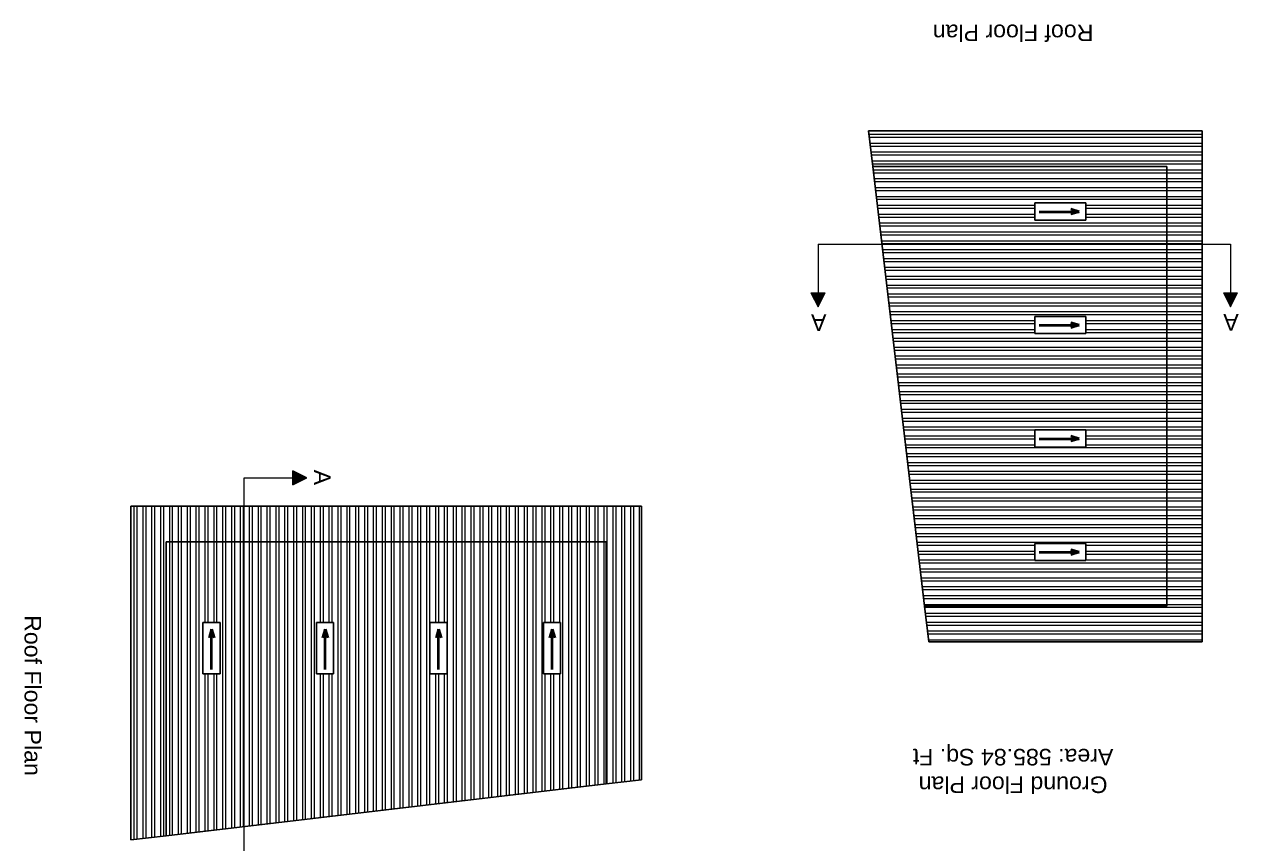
# Model space of a CAD drawing. Header units: inches. Extents: x 54699 to 80583, y -8431 to -3547.
# Drawn here: x 77701 to 78728, y -4805 to -4113 of the extents above; entities that cross this region are included whole.
import ezdxf

# ---------------------------------------------------------------- set-up
doc = ezdxf.new("R2010")
doc.units = ezdxf.units.IN
doc.header["$LTSCALE"] = 0.5
doc.header["$MEASUREMENT"] = 0
for name, color, linetype, lineweight in [('DIM_LINE', 173, 'Continuous', 20), ('door', 202, 'Continuous', 5), ('Toilet', 7, 'Continuous', 25), ('WALL - A', 1, 'Continuous', 40)]:
    doc.layers.add(name, color=color, linetype=linetype, lineweight=lineweight)
doc.styles.get("Standard").update_dxf_attribs({"font": 'arial.ttf'})
pattern_1 = [(90, (82961.142, 70047.225), (-7.5, 2e-15), []), (90, (82963.642, 70049.725), (-7.5, 2e-15), [])]
pattern_2 = [(360, (153264.244, -9373.038), (1e-15, 7.5), []), (360, (153266.744, -9375.538), (1e-15, 7.5), [])]

msp = doc.modelspace()

# ---------------------------------------------------------------- hatches: boundary and pattern name
at = {"linetype": 'ByBlock', "lineweight": 5}
for points in [[(78372, -4351.6), (78366, -4339.6), (78378, -4339.6)], [(78720.9, -4351.6), (78714.9, -4339.6), (78726.9, -4339.6)], [(77939.7, -4496.1), (77927.7, -4502.1), (77927.7, -4490.1)]]:
    msp.add_hatch(color=7, dxfattribs=at).paths.add_polyline_path(points)
at = {"layer": 'DIM_LINE'}
h = msp.add_hatch(dxfattribs=at)
h.set_pattern_fill('ANSI32', color=256, scale=20, angle=315)
h.set_pattern_definition(pattern_2)
h.paths.add_polyline_path([(78666.9, -4232.7), (78666.9, -4298.4), (78696.9, -4298.4), (78696.9, -4202.7), (78414.7, -4202.7), (78418.3, -4232.7)])
h = msp.add_hatch(dxfattribs=at)
h.set_pattern_fill('ANSI32', color=256, scale=20, angle=315)
h.set_pattern_definition(pattern_2)
h.paths.add_polyline_path([(78426, -4298.4), (78666.9, -4298.4), (78666.9, -4232.7), (78418.3, -4232.7)])
h.paths.add_polyline_path([(78555.3, -4263.6), (78598.6, -4263.6), (78598.6, -4278.1), (78555.3, -4278.1)], flags=16)
h = msp.add_hatch(dxfattribs=at)
h.set_pattern_fill('ANSI32', color=256, scale=20, angle=315)
h.set_pattern_definition(pattern_2)
h.paths.add_polyline_path([(78462.1, -4604.7), (78666.9, -4604.7), (78666.9, -4298.4), (78426, -4298.4)])
h.paths.add_polyline_path([(78555.3, -4374.1), (78555.3, -4359.6), (78598.6, -4359.6), (78598.6, -4374.1)], flags=16)
h.paths.add_polyline_path([(78555.3, -4455.6), (78598.6, -4455.6), (78598.6, -4470.1), (78555.3, -4470.1)], flags=16)
h.paths.add_polyline_path([(78555.3, -4551.6), (78598.6, -4551.6), (78598.6, -4566.1), (78555.3, -4566.1)], flags=16)
h = msp.add_hatch(dxfattribs=at)
h.set_pattern_fill('ANSI32', color=256, scale=20, angle=315)
h.set_pattern_definition(pattern_2)
h.paths.add_polyline_path([(78666.9, -4604.7), (78462.1, -4604.7), (78465.6, -4634.7), (78696.9, -4634.7), (78696.9, -4298.4), (78666.9, -4298.4)])
h = msp.add_hatch(dxfattribs=at)
h.set_pattern_fill('ANSI32', color=256, scale=20, angle=405)
h.set_pattern_definition(pattern_1)
h.paths.add_polyline_path([(77820.8, -4550.1), (77886.6, -4550.1), (77886.6, -4520.1), (77790.8, -4520.1), (77790.8, -4802.3), (77820.8, -4798.8)])
h = msp.add_hatch(dxfattribs=at)
h.set_pattern_fill('ANSI32', color=256, scale=20, angle=405)
h.set_pattern_definition(pattern_1)
h.paths.add_polyline_path([(78192.8, -4550.1), (78192.8, -4754.9), (78222.8, -4751.4), (78222.8, -4520.1), (77886.6, -4520.1), (77886.6, -4550.1)])
h = msp.add_hatch(dxfattribs=at)
h.set_pattern_fill('ANSI32', color=256, scale=20, angle=405)
h.set_pattern_definition(pattern_1)
h.paths.add_polyline_path([(77886.6, -4791), (77886.6, -4550.1), (77820.8, -4550.1), (77820.8, -4798.8)])
h.paths.add_polyline_path([(77851.7, -4661.7), (77851.7, -4618.4), (77866.2, -4618.4), (77866.2, -4661.7)], flags=16)
h = msp.add_hatch(dxfattribs=at)
h.set_pattern_fill('ANSI32', color=256, scale=20, angle=405)
h.set_pattern_definition(pattern_1)
h.paths.add_polyline_path([(78192.8, -4754.9), (78192.8, -4550.1), (77886.6, -4550.1), (77886.6, -4791)])
h.paths.add_polyline_path([(77962.2, -4661.7), (77947.7, -4661.7), (77947.7, -4618.4), (77962.2, -4618.4)], flags=16)
h.paths.add_polyline_path([(78043.7, -4661.7), (78043.7, -4618.4), (78058.2, -4618.4), (78058.2, -4661.7)], flags=16)
h.paths.add_polyline_path([(78139.7, -4661.7), (78139.7, -4618.4), (78154.2, -4618.4), (78154.2, -4661.7)], flags=16)

# ---------------------------------------------------------------- linework, layer by layer
at = {"color": 7, "linetype": 'ByBlock', "lineweight": 5}
for p, q in [((78372, -4298.4), (78720.9, -4298.4)), ((78372, -4298.4), (78372, -4339.6)), ((78720.9, -4298.4), (78720.9, -4339.6)), ((78366, -4339.6), (78378, -4339.6)), ((78366, -4339.6), (78372, -4351.6)), ((78372, -4351.6), (78378, -4339.6)), ((78714.9, -4339.6), (78726.9, -4339.6)), ((78714.9, -4339.6), (78720.9, -4351.6)), ((78720.9, -4351.6), (78726.9, -4339.6)), ((77886.6, -4845), (77886.6, -4496.1)), ((77886.6, -4496.1), (77927.7, -4496.1)), ((77927.7, -4502.1), (77927.7, -4490.1)), ((77939.7, -4496.1), (77927.7, -4490.1)), ((77927.7, -4502.1), (77939.7, -4496.1))]:
    msp.add_line(p, q, dxfattribs=at)
at = {"layer": 'DIM_LINE'}
for points in [[(78598.6, -4278.1), (78598.6, -4263.6), (78555.3, -4263.6), (78555.3, -4278.1)], [(78598.6, -4374.1), (78598.6, -4359.6), (78555.3, -4359.6), (78555.3, -4374.1)], [(78598.6, -4470.1), (78598.6, -4455.6), (78555.3, -4455.6), (78555.3, -4470.1)], [(78598.6, -4566.1), (78598.6, -4551.6), (78555.3, -4551.6), (78555.3, -4566.1)], [(77866.2, -4618.4), (77851.7, -4618.4), (77851.7, -4661.7), (77866.2, -4661.7)], [(77962.2, -4618.4), (77947.7, -4618.4), (77947.7, -4661.7), (77962.2, -4661.7)], [(78058.2, -4618.4), (78043.7, -4618.4), (78043.7, -4661.7), (78058.2, -4661.7)], [(78154.2, -4618.4), (78139.7, -4618.4), (78139.7, -4661.7), (78154.2, -4661.7)]]:
    msp.add_lwpolyline(points, close=True, dxfattribs=at)
at = {"layer": 'door', "ltscale": 0.5}
for points in [[(78555.3, -4278.1), (78555.3, -4263.6), (78598.6, -4263.6), (78598.6, -4278.1)], [(78555.3, -4374.1), (78555.3, -4359.6), (78598.6, -4359.6), (78598.6, -4374.1)], [(78555.3, -4470.1), (78555.3, -4455.6), (78598.6, -4455.6), (78598.6, -4470.1)], [(78555.3, -4566.1), (78555.3, -4551.6), (78598.6, -4551.6), (78598.6, -4566.1)], [(77866.2, -4661.7), (77851.7, -4661.7), (77851.7, -4618.4), (77866.2, -4618.4)], [(77962.2, -4661.7), (77947.7, -4661.7), (77947.7, -4618.4), (77962.2, -4618.4)], [(78058.2, -4661.7), (78043.7, -4661.7), (78043.7, -4618.4), (78058.2, -4618.4)], [(78154.2, -4661.7), (78139.7, -4661.7), (78139.7, -4618.4), (78154.2, -4618.4)]]:
    msp.add_lwpolyline(points, close=True, dxfattribs=at)
at = {"layer": 'Toilet'}
for p, q in [((78696.9, -4202.7), (78414.7, -4202.7)), ((78418.3, -4232.7), (78414.7, -4202.7)), ((78696.9, -4202.7), (78696.9, -4634.7)), ((78666.9, -4232.7), (78418.3, -4232.7)), ((78462.1, -4604.7), (78418.3, -4232.7)), ((78666.9, -4232.7), (78666.9, -4604.7)), ((77790.8, -4520.1), (78222.8, -4520.1)), ((77790.8, -4520.1), (77790.8, -4802.3)), ((78222.8, -4520.1), (78222.8, -4751.4)), ((77820.8, -4550.1), (78192.8, -4550.1)), ((77820.8, -4550.1), (77820.8, -4798.8)), ((78192.8, -4550.1), (78192.8, -4754.9)), ((78666.9, -4604.7), (78462.1, -4604.7)), ((78465.6, -4634.7), (78462.1, -4604.7)), ((78696.9, -4634.7), (78465.6, -4634.7)), ((78192.8, -4754.9), (77820.8, -4798.8)), ((78222.8, -4751.4), (78192.8, -4754.9)), ((77820.8, -4798.8), (77790.8, -4802.3))]:
    msp.add_line(p, q, dxfattribs=at)
at = {"layer": 'WALL - A'}
for p, q in [((78559, -4271), (78593, -4271)), ((78593, -4271), (78585.7, -4268.9)), ((78593, -4271), (78585.7, -4273.2)), ((78593, -4367), (78585.7, -4364.9)), ((78559, -4367), (78593, -4367)), ((78593, -4367), (78585.7, -4369.2)), ((78559, -4463), (78593, -4463)), ((78593, -4463), (78585.7, -4460.9)), ((78593, -4463), (78585.7, -4465.2)), ((78559, -4559), (78593, -4559)), ((78593, -4559), (78585.7, -4556.9)), ((78593, -4559), (78585.7, -4561.2)), ((77859.1, -4624), (77857, -4631.3)), ((77859.1, -4658), (77859.1, -4624)), ((77859.1, -4624), (77861.3, -4631.3)), ((77955.1, -4624), (77953, -4631.3)), ((77955.1, -4658), (77955.1, -4624)), ((77955.1, -4624), (77957.3, -4631.3)), ((78051.1, -4624), (78049, -4631.3)), ((78051.1, -4658), (78051.1, -4624)), ((78051.1, -4624), (78053.3, -4631.3)), ((78147.1, -4624), (78145, -4631.3)), ((78147.1, -4658), (78147.1, -4624)), ((78147.1, -4624), (78149.3, -4631.3))]:
    msp.add_line(p, q, dxfattribs=at)

# ---------------------------------------------------------------- texts
at = {"color": 7, "linetype": 'ByBlock', "lineweight": 5, "char_height": 14}
for s, insert, width, attachment_point, rotation in [('{\\fArial CE|b0|i0|c0|p34;Roof\\fArial CE|b0|i0|c238|p34; Floor Plan}', (78537, -4119.7), 235.547, 5, 180), ('A', (78366.1, -4371.8), 26.58, 3, 180), ('A', (78714.8, -4371.6), 26.58, 3, 180), ('A', (77959.7, -4502.2), 26.58, 3, 270), ('{\\fArial CE|b0|i0|c0|p34;Roof\\fArial CE|b0|i0|c238|p34; Floor Plan}', (77707.8, -4680.1), 235.547, 5, 270), ('{\\fArial CE|b0|i0|c238|p34;Ground Floor Plan\\PArea: \\fArial CE|b0|i0|c0|p34;585.84\\fArial CE|b0|i0|c238|p34; Sq. Ft}', (78537, -4741.8), 235.547, 5, 180)]:
    msp.add_mtext(s, dxfattribs=dict(at, insert=insert, width=width, attachment_point=attachment_point, rotation=rotation))

doc.saveas('drawing.dxf')
